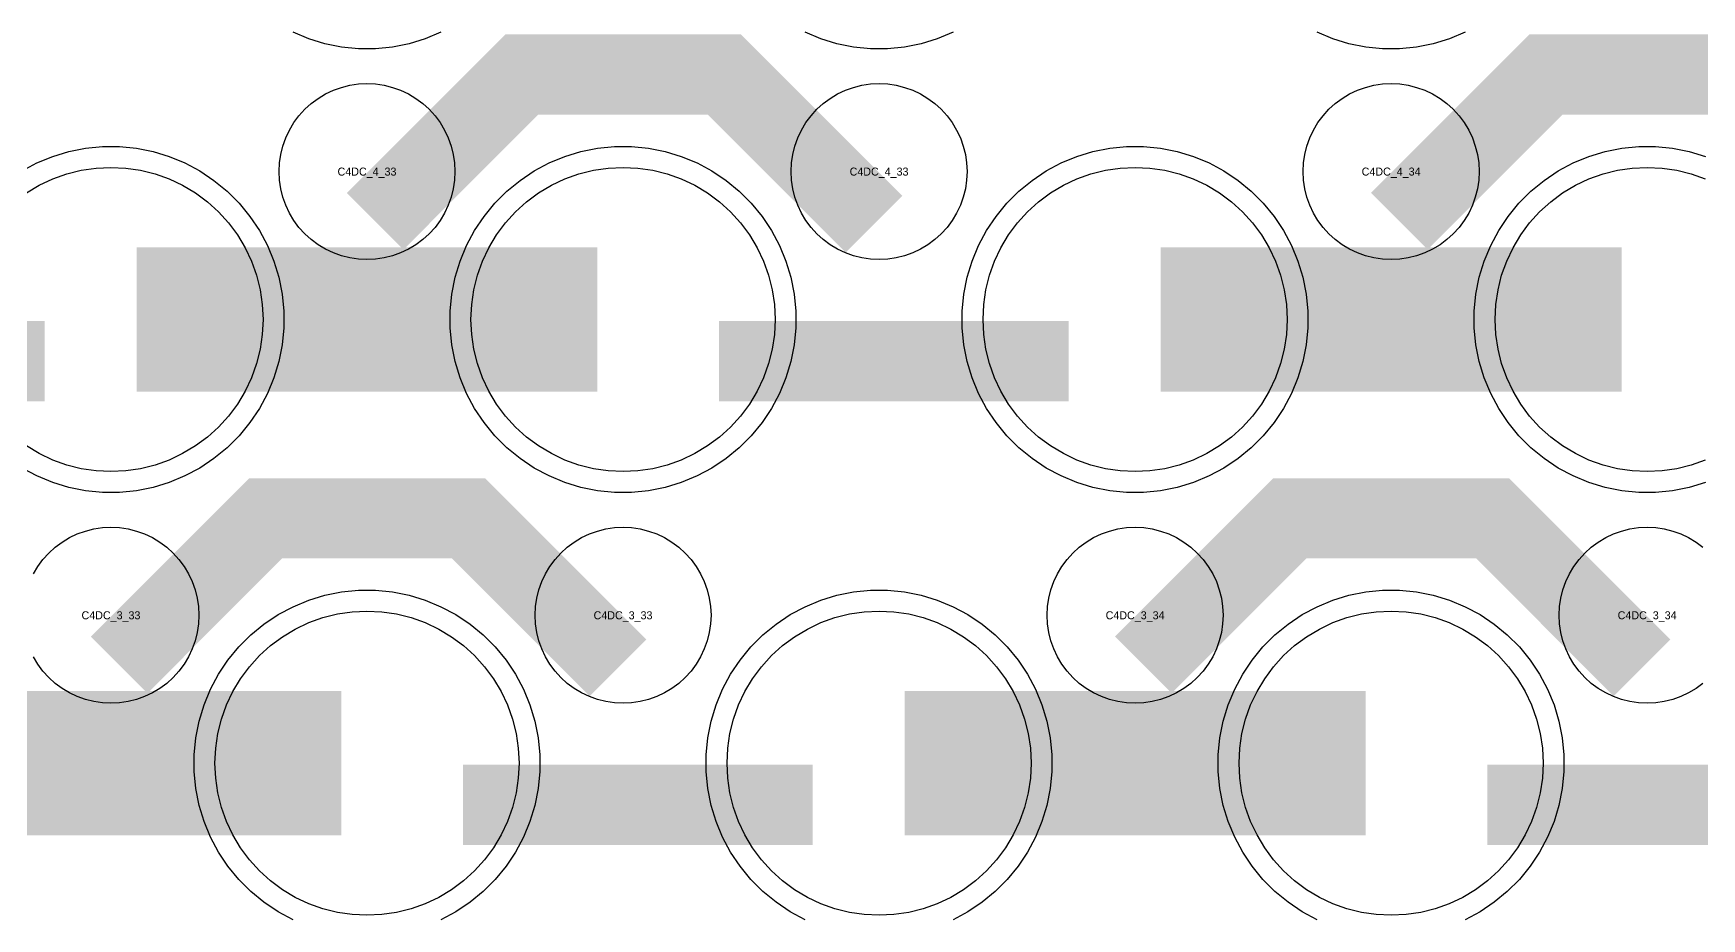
# Model space of a CAD drawing. Extents: x -11880 to 11880, y -14992 to 14992.
# Drawn here: x -1464 to -943, y -14472 to -14196 of the extents above; entities that cross this region are included whole.
import ezdxf
from ezdxf.enums import TextEntityAlignment as Align

# ---------------------------------------------------------------- set-up
doc = ezdxf.new("R2010")
doc.units = 0
doc.header["$MEASUREMENT"] = 0
for name, color, linetype in [('GDS_775_DT_237', 138, 'CONTINUOUS'), ('RDL1_FS', 34, 'CONTINUOUS'), ('RDL_BS', 160, 'CONTINUOUS')]:
    doc.layers.add(name, color=color, linetype=linetype)

msp = doc.modelspace()

# ---------------------------------------------------------------- linework, layer by layer
at = {"layer": 'RDL1_FS', "color": 241, "true_color": 0xf7abae}
for points in [[(-1466.395, -14245.808), (-1462.395, -14243.41), (-1458.181, -14241.418), (-1453.791, -14239.846), (-1449.268, -14238.714), (-1444.657, -14238.03), (-1440, -14237.801), (-1435.343, -14238.03), (-1430.732, -14238.714), (-1426.209, -14239.846), (-1421.819, -14241.418), (-1417.605, -14243.41), (-1413.605, -14245.808), (-1409.86, -14248.586), (-1406.406, -14251.716), (-1403.276, -14255.17), (-1400.498, -14258.915), (-1398.1, -14262.915), (-1396.108, -14267.129), (-1394.536, -14271.519), (-1393.404, -14276.042), (-1392.72, -14280.653), (-1392.491, -14285.31), (-1392.72, -14289.967), (-1393.404, -14294.578), (-1394.536, -14299.101), (-1396.108, -14303.491), (-1398.1, -14307.705), (-1400.498, -14311.705), (-1403.276, -14315.45), (-1406.406, -14318.904), (-1409.86, -14322.034), (-1413.605, -14324.812), (-1417.605, -14327.21), (-1421.819, -14329.202), (-1426.209, -14330.774), (-1430.732, -14331.906), (-1435.343, -14332.59), (-1440, -14332.819), (-1444.657, -14332.59), (-1449.268, -14331.906), (-1453.791, -14330.774), (-1458.181, -14329.202), (-1462.395, -14327.21), (-1466.395, -14324.812)], [(-941.819, -14329.202), (-946.209, -14330.774), (-950.732, -14331.906), (-955.343, -14332.59), (-960, -14332.819), (-964.657, -14332.59), (-969.268, -14331.906), (-973.791, -14330.774), (-978.181, -14329.202), (-982.395, -14327.21), (-986.395, -14324.812), (-990.14, -14322.034), (-993.594, -14318.904), (-996.724, -14315.45), (-999.502, -14311.705), (-1001.9, -14307.705), (-1003.892, -14303.491), (-1005.464, -14299.101), (-1006.596, -14294.578), (-1007.28, -14289.967), (-1007.509, -14285.31), (-1007.28, -14280.653), (-1006.596, -14276.042), (-1005.464, -14271.519), (-1003.892, -14267.129), (-1001.9, -14262.915), (-999.502, -14258.915), (-996.724, -14255.17), (-993.594, -14251.716), (-990.14, -14248.586), (-986.395, -14245.808), (-982.395, -14243.41), (-978.181, -14241.418), (-973.791, -14239.846), (-969.268, -14238.714), (-964.657, -14238.03), (-960, -14237.801), (-955.343, -14238.03), (-950.732, -14238.714), (-946.209, -14239.846), (-941.819, -14241.418)]]:
    msp.add_lwpolyline(points, dxfattribs=at)
for points in [[(-1280, -14332.819), (-1284.657, -14332.59), (-1289.268, -14331.906), (-1293.791, -14330.774), (-1298.181, -14329.202), (-1302.395, -14327.21), (-1306.395, -14324.812), (-1310.14, -14322.034), (-1313.594, -14318.904), (-1316.724, -14315.45), (-1319.502, -14311.705), (-1321.9, -14307.705), (-1323.892, -14303.491), (-1325.464, -14299.101), (-1326.596, -14294.578), (-1327.28, -14289.967), (-1327.509, -14285.31), (-1327.28, -14280.653), (-1326.596, -14276.042), (-1325.464, -14271.519), (-1323.892, -14267.129), (-1321.9, -14262.915), (-1319.502, -14258.915), (-1316.724, -14255.17), (-1313.594, -14251.716), (-1310.14, -14248.586), (-1306.395, -14245.808), (-1302.395, -14243.41), (-1298.181, -14241.418), (-1293.791, -14239.846), (-1289.268, -14238.714), (-1284.657, -14238.03), (-1280, -14237.801), (-1275.343, -14238.03), (-1270.732, -14238.714), (-1266.209, -14239.846), (-1261.819, -14241.418), (-1257.605, -14243.41), (-1253.605, -14245.808), (-1249.86, -14248.586), (-1246.406, -14251.716), (-1243.276, -14255.17), (-1240.498, -14258.915), (-1238.1, -14262.915), (-1236.108, -14267.129), (-1234.536, -14271.519), (-1233.404, -14276.042), (-1232.72, -14280.653), (-1232.491, -14285.31), (-1232.72, -14289.967), (-1233.404, -14294.578), (-1234.536, -14299.101), (-1236.108, -14303.491), (-1238.1, -14307.705), (-1240.498, -14311.705), (-1243.276, -14315.45), (-1246.406, -14318.904), (-1249.86, -14322.034), (-1253.605, -14324.812), (-1257.605, -14327.21), (-1261.819, -14329.202), (-1266.209, -14330.774), (-1270.732, -14331.906), (-1275.343, -14332.59)], [(-1120, -14332.819), (-1124.657, -14332.59), (-1129.268, -14331.906), (-1133.791, -14330.774), (-1138.181, -14329.202), (-1142.395, -14327.21), (-1146.395, -14324.812), (-1150.14, -14322.034), (-1153.594, -14318.904), (-1156.724, -14315.45), (-1159.502, -14311.705), (-1161.9, -14307.705), (-1163.892, -14303.491), (-1165.464, -14299.101), (-1166.596, -14294.578), (-1167.28, -14289.967), (-1167.509, -14285.31), (-1167.28, -14280.653), (-1166.596, -14276.042), (-1165.464, -14271.519), (-1163.892, -14267.129), (-1161.9, -14262.915), (-1159.502, -14258.915), (-1156.724, -14255.17), (-1153.594, -14251.716), (-1150.14, -14248.586), (-1146.395, -14245.808), (-1142.395, -14243.41), (-1138.181, -14241.418), (-1133.791, -14239.846), (-1129.268, -14238.714), (-1124.657, -14238.03), (-1120, -14237.801), (-1115.343, -14238.03), (-1110.732, -14238.714), (-1106.209, -14239.846), (-1101.819, -14241.418), (-1097.605, -14243.41), (-1093.605, -14245.808), (-1089.86, -14248.586), (-1086.406, -14251.716), (-1083.276, -14255.17), (-1080.498, -14258.915), (-1078.1, -14262.915), (-1076.108, -14267.129), (-1074.536, -14271.519), (-1073.404, -14276.042), (-1072.72, -14280.653), (-1072.491, -14285.31), (-1072.72, -14289.967), (-1073.404, -14294.578), (-1074.536, -14299.101), (-1076.108, -14303.491), (-1078.1, -14307.705), (-1080.498, -14311.705), (-1083.276, -14315.45), (-1086.406, -14318.904), (-1089.86, -14322.034), (-1093.605, -14324.812), (-1097.605, -14327.21), (-1101.819, -14329.202), (-1106.209, -14330.774), (-1110.732, -14331.906), (-1115.343, -14332.59)], [(-1360, -14471.379), (-1364.657, -14471.15), (-1369.268, -14470.466), (-1373.791, -14469.334), (-1378.181, -14467.762), (-1382.395, -14465.77), (-1386.395, -14463.372), (-1390.14, -14460.594), (-1393.594, -14457.464), (-1396.724, -14454.01), (-1399.502, -14450.265), (-1401.9, -14446.265), (-1403.892, -14442.051), (-1405.464, -14437.661), (-1406.596, -14433.138), (-1407.28, -14428.527), (-1407.509, -14423.87), (-1407.28, -14419.213), (-1406.596, -14414.602), (-1405.464, -14410.079), (-1403.892, -14405.689), (-1401.9, -14401.475), (-1399.502, -14397.475), (-1396.724, -14393.73), (-1393.594, -14390.276), (-1390.14, -14387.146), (-1386.395, -14384.368), (-1382.395, -14381.97), (-1378.181, -14379.978), (-1373.791, -14378.406), (-1369.268, -14377.274), (-1364.657, -14376.59), (-1360, -14376.361), (-1355.343, -14376.59), (-1350.732, -14377.274), (-1346.209, -14378.406), (-1341.819, -14379.978), (-1337.605, -14381.97), (-1333.605, -14384.368), (-1329.86, -14387.146), (-1326.406, -14390.276), (-1323.276, -14393.73), (-1320.498, -14397.475), (-1318.1, -14401.475), (-1316.108, -14405.689), (-1314.536, -14410.079), (-1313.404, -14414.602), (-1312.72, -14419.213), (-1312.491, -14423.87), (-1312.72, -14428.527), (-1313.404, -14433.138), (-1314.536, -14437.661), (-1316.108, -14442.051), (-1318.1, -14446.265), (-1320.498, -14450.265), (-1323.276, -14454.01), (-1326.406, -14457.464), (-1329.86, -14460.594), (-1333.605, -14463.372), (-1337.605, -14465.77), (-1341.819, -14467.762), (-1346.209, -14469.334), (-1350.732, -14470.466), (-1355.343, -14471.15)], [(-1200, -14471.379), (-1204.657, -14471.15), (-1209.268, -14470.466), (-1213.791, -14469.334), (-1218.181, -14467.762), (-1222.395, -14465.77), (-1226.395, -14463.372), (-1230.14, -14460.594), (-1233.594, -14457.464), (-1236.724, -14454.01), (-1239.502, -14450.265), (-1241.9, -14446.265), (-1243.892, -14442.051), (-1245.464, -14437.661), (-1246.596, -14433.138), (-1247.28, -14428.527), (-1247.509, -14423.87), (-1247.28, -14419.213), (-1246.596, -14414.602), (-1245.464, -14410.079), (-1243.892, -14405.689), (-1241.9, -14401.475), (-1239.502, -14397.475), (-1236.724, -14393.73), (-1233.594, -14390.276), (-1230.14, -14387.146), (-1226.395, -14384.368), (-1222.395, -14381.97), (-1218.181, -14379.978), (-1213.791, -14378.406), (-1209.268, -14377.274), (-1204.657, -14376.59), (-1200, -14376.361), (-1195.343, -14376.59), (-1190.732, -14377.274), (-1186.209, -14378.406), (-1181.819, -14379.978), (-1177.605, -14381.97), (-1173.605, -14384.368), (-1169.86, -14387.146), (-1166.406, -14390.276), (-1163.276, -14393.73), (-1160.498, -14397.475), (-1158.1, -14401.475), (-1156.108, -14405.689), (-1154.536, -14410.079), (-1153.404, -14414.602), (-1152.72, -14419.213), (-1152.491, -14423.87), (-1152.72, -14428.527), (-1153.404, -14433.138), (-1154.536, -14437.661), (-1156.108, -14442.051), (-1158.1, -14446.265), (-1160.498, -14450.265), (-1163.276, -14454.01), (-1166.406, -14457.464), (-1169.86, -14460.594), (-1173.605, -14463.372), (-1177.605, -14465.77), (-1181.819, -14467.762), (-1186.209, -14469.334), (-1190.732, -14470.466), (-1195.343, -14471.15)], [(-1040, -14471.379), (-1044.657, -14471.15), (-1049.268, -14470.466), (-1053.791, -14469.334), (-1058.181, -14467.762), (-1062.395, -14465.77), (-1066.395, -14463.372), (-1070.14, -14460.594), (-1073.594, -14457.464), (-1076.724, -14454.01), (-1079.502, -14450.265), (-1081.9, -14446.265), (-1083.892, -14442.051), (-1085.464, -14437.661), (-1086.596, -14433.138), (-1087.28, -14428.527), (-1087.509, -14423.87), (-1087.28, -14419.213), (-1086.596, -14414.602), (-1085.464, -14410.079), (-1083.892, -14405.689), (-1081.9, -14401.475), (-1079.502, -14397.475), (-1076.724, -14393.73), (-1073.594, -14390.276), (-1070.14, -14387.146), (-1066.395, -14384.368), (-1062.395, -14381.97), (-1058.181, -14379.978), (-1053.791, -14378.406), (-1049.268, -14377.274), (-1044.657, -14376.59), (-1040, -14376.361), (-1035.343, -14376.59), (-1030.732, -14377.274), (-1026.209, -14378.406), (-1021.819, -14379.978), (-1017.605, -14381.97), (-1013.605, -14384.368), (-1009.86, -14387.146), (-1006.406, -14390.276), (-1003.276, -14393.73), (-1000.498, -14397.475), (-998.1, -14401.475), (-996.108, -14405.689), (-994.536, -14410.079), (-993.404, -14414.602), (-992.72, -14419.213), (-992.491, -14423.87), (-992.72, -14428.527), (-993.404, -14433.138), (-994.536, -14437.661), (-996.108, -14442.051), (-998.1, -14446.265), (-1000.498, -14450.265), (-1003.276, -14454.01), (-1006.406, -14457.464), (-1009.86, -14460.594), (-1013.605, -14463.372), (-1017.605, -14465.77), (-1021.819, -14467.762), (-1026.209, -14469.334), (-1030.732, -14470.466), (-1035.343, -14471.15)]]:
    msp.add_lwpolyline(points, close=True, dxfattribs=at)
for points in [[(-1431.998, -14285.31, 45, 45, 0), (-1359.998, -14285.31, 45, 45, 0)], [(-1359.998, -14285.31, 45, 45, 0), (-1287.998, -14285.31, 45, 45, 0)], [(-1111.998, -14285.31, 45, 45, 0), (-1039.998, -14285.31, 45, 45, 0)], [(-1039.998, -14285.31, 45, 45, 0), (-967.998, -14285.31, 45, 45, 0)], [(-1511.998, -14423.87, 45, 45, 0), (-1439.998, -14423.87, 45, 45, 0)], [(-1439.998, -14423.87, 45, 45, 0), (-1367.998, -14423.87, 45, 45, 0)], [(-1191.998, -14423.87, 45, 45, 0), (-1119.998, -14423.87, 45, 45, 0)], [(-1119.998, -14423.87, 45, 45, 0), (-1047.998, -14423.87, 45, 45, 0)]]:
    msp.add_lwpolyline(points, format="xyseb", dxfattribs=at)
at = {"layer": 'RDL_BS', "color": 241, "true_color": 0xf7abae}
for points in [[(-1336.885, -14195.62), (-1341.795, -14197.651), (-1346.835, -14199.182), (-1352.062, -14200.228), (-1357.356, -14200.745), (-1362.644, -14200.745), (-1367.938, -14200.228), (-1373.165, -14199.182), (-1378.205, -14197.651), (-1383.115, -14195.62)], [(-1176.885, -14195.62), (-1181.795, -14197.651), (-1186.835, -14199.182), (-1192.062, -14200.228), (-1197.356, -14200.745), (-1202.644, -14200.745), (-1207.938, -14200.228), (-1213.165, -14199.182), (-1218.205, -14197.651), (-1223.115, -14195.62)], [(-1016.885, -14195.62), (-1021.795, -14197.651), (-1026.835, -14199.182), (-1032.062, -14200.228), (-1037.356, -14200.745), (-1042.644, -14200.745), (-1047.938, -14200.228), (-1053.165, -14199.182), (-1058.205, -14197.651), (-1063.115, -14195.62)], [(-1467.777, -14238.927), (-1463.115, -14236.435), (-1458.205, -14234.404), (-1453.165, -14232.873), (-1447.938, -14231.827), (-1442.644, -14231.31), (-1437.356, -14231.31), (-1432.062, -14231.827), (-1426.835, -14232.873), (-1421.795, -14234.404), (-1416.885, -14236.435), (-1412.223, -14238.927), (-1407.809, -14241.874), (-1403.708, -14245.236), (-1399.926, -14249.018), (-1396.564, -14253.119), (-1393.617, -14257.533), (-1391.125, -14262.195), (-1389.094, -14267.105), (-1387.563, -14272.145), (-1386.517, -14277.372), (-1386, -14282.666), (-1386, -14287.954), (-1386.517, -14293.248), (-1387.563, -14298.475), (-1389.094, -14303.515), (-1391.125, -14308.425), (-1393.617, -14313.087), (-1396.564, -14317.501), (-1399.926, -14321.602), (-1403.708, -14325.384), (-1407.809, -14328.746), (-1412.223, -14331.693), (-1416.885, -14334.185), (-1421.795, -14336.216), (-1426.835, -14337.747), (-1432.062, -14338.793), (-1437.356, -14339.31), (-1442.644, -14339.31), (-1447.938, -14338.793), (-1453.165, -14337.747), (-1458.205, -14336.216), (-1463.115, -14334.185), (-1467.777, -14331.693)], [(-941.795, -14336.216), (-946.835, -14337.747), (-952.062, -14338.793), (-957.356, -14339.31), (-962.644, -14339.31), (-967.938, -14338.793), (-973.165, -14337.747), (-978.205, -14336.216), (-983.115, -14334.185), (-987.777, -14331.693), (-992.191, -14328.746), (-996.292, -14325.384), (-1000.074, -14321.602), (-1003.436, -14317.501), (-1006.383, -14313.087), (-1008.875, -14308.425), (-1010.906, -14303.515), (-1012.437, -14298.475), (-1013.483, -14293.248), (-1014, -14287.954), (-1014, -14282.666), (-1013.483, -14277.372), (-1012.437, -14272.145), (-1010.906, -14267.105), (-1008.875, -14262.195), (-1006.383, -14257.533), (-1003.436, -14253.119), (-1000.074, -14249.018), (-996.292, -14245.236), (-992.191, -14241.874), (-987.777, -14238.927), (-983.115, -14236.435), (-978.205, -14234.404), (-973.165, -14232.873), (-967.938, -14231.827), (-962.644, -14231.31), (-957.356, -14231.31), (-952.062, -14231.827), (-946.835, -14232.873), (-941.795, -14234.404)], [(-1383.115, -14472.745), (-1387.777, -14470.253), (-1392.191, -14467.306), (-1396.292, -14463.944), (-1400.074, -14460.162), (-1403.436, -14456.061), (-1406.383, -14451.647), (-1408.875, -14446.985), (-1410.906, -14442.075), (-1412.437, -14437.035), (-1413.483, -14431.808), (-1414, -14426.514), (-1414, -14421.226), (-1413.483, -14415.932), (-1412.437, -14410.705), (-1410.906, -14405.665), (-1408.875, -14400.755), (-1406.383, -14396.093), (-1403.436, -14391.679), (-1400.074, -14387.578), (-1396.292, -14383.796), (-1392.191, -14380.434), (-1387.777, -14377.487), (-1383.115, -14374.995), (-1378.205, -14372.964), (-1373.165, -14371.433), (-1367.938, -14370.387), (-1362.644, -14369.87), (-1357.356, -14369.87), (-1352.062, -14370.387), (-1346.835, -14371.433), (-1341.795, -14372.964), (-1336.885, -14374.995), (-1332.223, -14377.487), (-1327.809, -14380.434), (-1323.708, -14383.796), (-1319.926, -14387.578), (-1316.564, -14391.679), (-1313.617, -14396.093), (-1311.125, -14400.755), (-1309.094, -14405.665), (-1307.563, -14410.705), (-1306.517, -14415.932), (-1306, -14421.226), (-1306, -14426.514), (-1306.517, -14431.808), (-1307.563, -14437.035), (-1309.094, -14442.075), (-1311.125, -14446.985), (-1313.617, -14451.647), (-1316.564, -14456.061), (-1319.926, -14460.162), (-1323.708, -14463.944), (-1327.809, -14467.306), (-1332.223, -14470.253), (-1336.885, -14472.745)], [(-1223.115, -14472.745), (-1227.777, -14470.253), (-1232.191, -14467.306), (-1236.292, -14463.944), (-1240.074, -14460.162), (-1243.436, -14456.061), (-1246.383, -14451.647), (-1248.875, -14446.985), (-1250.906, -14442.075), (-1252.437, -14437.035), (-1253.483, -14431.808), (-1254, -14426.514), (-1254, -14421.226), (-1253.483, -14415.932), (-1252.437, -14410.705), (-1250.906, -14405.665), (-1248.875, -14400.755), (-1246.383, -14396.093), (-1243.436, -14391.679), (-1240.074, -14387.578), (-1236.292, -14383.796), (-1232.191, -14380.434), (-1227.777, -14377.487), (-1223.115, -14374.995), (-1218.205, -14372.964), (-1213.165, -14371.433), (-1207.938, -14370.387), (-1202.644, -14369.87), (-1197.356, -14369.87), (-1192.062, -14370.387), (-1186.835, -14371.433), (-1181.795, -14372.964), (-1176.885, -14374.995), (-1172.223, -14377.487), (-1167.809, -14380.434), (-1163.708, -14383.796), (-1159.926, -14387.578), (-1156.564, -14391.679), (-1153.617, -14396.093), (-1151.125, -14400.755), (-1149.094, -14405.665), (-1147.563, -14410.705), (-1146.517, -14415.932), (-1146, -14421.226), (-1146, -14426.514), (-1146.517, -14431.808), (-1147.563, -14437.035), (-1149.094, -14442.075), (-1151.125, -14446.985), (-1153.617, -14451.647), (-1156.564, -14456.061), (-1159.926, -14460.162), (-1163.708, -14463.944), (-1167.809, -14467.306), (-1172.223, -14470.253), (-1176.885, -14472.745)], [(-1063.115, -14472.745), (-1067.777, -14470.253), (-1072.191, -14467.306), (-1076.292, -14463.944), (-1080.074, -14460.162), (-1083.436, -14456.061), (-1086.383, -14451.647), (-1088.875, -14446.985), (-1090.906, -14442.075), (-1092.437, -14437.035), (-1093.483, -14431.808), (-1094, -14426.514), (-1094, -14421.226), (-1093.483, -14415.932), (-1092.437, -14410.705), (-1090.906, -14405.665), (-1088.875, -14400.755), (-1086.383, -14396.093), (-1083.436, -14391.679), (-1080.074, -14387.578), (-1076.292, -14383.796), (-1072.191, -14380.434), (-1067.777, -14377.487), (-1063.115, -14374.995), (-1058.205, -14372.964), (-1053.165, -14371.433), (-1047.938, -14370.387), (-1042.644, -14369.87), (-1037.356, -14369.87), (-1032.062, -14370.387), (-1026.835, -14371.433), (-1021.795, -14372.964), (-1016.885, -14374.995), (-1012.223, -14377.487), (-1007.809, -14380.434), (-1003.708, -14383.796), (-999.926, -14387.578), (-996.564, -14391.679), (-993.617, -14396.093), (-991.125, -14400.755), (-989.094, -14405.665), (-987.563, -14410.705), (-986.517, -14415.932), (-986, -14421.226), (-986, -14426.514), (-986.517, -14431.808), (-987.563, -14437.035), (-989.094, -14442.075), (-991.125, -14446.985), (-993.617, -14451.647), (-996.564, -14456.061), (-999.926, -14460.162), (-1003.708, -14463.944), (-1007.809, -14467.306), (-1012.223, -14470.253), (-1016.885, -14472.745)]]:
    msp.add_lwpolyline(points, dxfattribs=at)
at = {"layer": 'RDL_BS'}
for points in [[(-1357.438, -14254.624, 25, 25, 0), (-1311.623, -14208.809, 25, 25, 0), (-1278.07, -14208.809, 25, 25, 0)], [(-1201.599, -14255.523, 25, 25, 0), (-1248.313, -14208.809, 25, 25, 0), (-1278.071, -14208.809, 25, 25, 0)], [(-1037.438, -14254.624, 25, 25, 0), (-991.623, -14208.809, 25, 25, 0), (-958.07, -14208.809, 25, 25, 0)], [(-881.599, -14255.523, 25, 25, 0), (-928.313, -14208.809, 25, 25, 0), (-958.071, -14208.809, 25, 25, 0)], [(-1437.438, -14393.184, 25, 25, 0), (-1391.623, -14347.369, 25, 25, 0), (-1358.07, -14347.369, 25, 25, 0)], [(-1281.599, -14394.083, 25, 25, 0), (-1328.313, -14347.369, 25, 25, 0), (-1358.071, -14347.369, 25, 25, 0)], [(-1117.438, -14393.184, 25, 25, 0), (-1071.623, -14347.369, 25, 25, 0), (-1038.07, -14347.369, 25, 25, 0)], [(-961.599, -14394.083, 25, 25, 0), (-1008.313, -14347.369, 25, 25, 0), (-1038.071, -14347.369, 25, 25, 0)]]:
    msp.add_lwpolyline(points, format="xyseb", dxfattribs=at)
for points in [[(-1360, -14266.616), (-1362.693, -14266.484), (-1365.365, -14266.088), (-1367.984, -14265.431), (-1370.519, -14264.524), (-1372.956, -14263.372), (-1375.28, -14261.979), (-1377.443, -14260.376), (-1379.442, -14258.564), (-1381.254, -14256.565), (-1382.857, -14254.402), (-1384.25, -14252.078), (-1385.402, -14249.641), (-1386.309, -14247.106), (-1386.966, -14244.487), (-1387.362, -14241.815), (-1387.494, -14239.122), (-1387.362, -14236.429), (-1386.966, -14233.757), (-1386.309, -14231.138), (-1385.402, -14228.603), (-1384.25, -14226.166), (-1382.857, -14223.842), (-1381.254, -14221.679), (-1379.442, -14219.68), (-1377.443, -14217.868), (-1375.28, -14216.265), (-1372.956, -14214.872), (-1370.519, -14213.72), (-1367.984, -14212.813), (-1365.365, -14212.156), (-1362.693, -14211.76), (-1360, -14211.628), (-1357.307, -14211.76), (-1354.635, -14212.156), (-1352.016, -14212.813), (-1349.481, -14213.72), (-1347.044, -14214.872), (-1344.72, -14216.265), (-1342.557, -14217.868), (-1340.558, -14219.68), (-1338.746, -14221.679), (-1337.143, -14223.842), (-1335.75, -14226.166), (-1334.598, -14228.603), (-1333.691, -14231.138), (-1333.034, -14233.757), (-1332.638, -14236.429), (-1332.506, -14239.122), (-1332.638, -14241.815), (-1333.034, -14244.487), (-1333.691, -14247.106), (-1334.598, -14249.641), (-1335.75, -14252.078), (-1337.143, -14254.402), (-1338.746, -14256.565), (-1340.558, -14258.564), (-1342.557, -14260.376), (-1344.72, -14261.979), (-1347.044, -14263.372), (-1349.481, -14264.524), (-1352.016, -14265.431), (-1354.635, -14266.088), (-1357.307, -14266.484)], [(-1200, -14266.616), (-1202.693, -14266.484), (-1205.365, -14266.088), (-1207.984, -14265.431), (-1210.519, -14264.524), (-1212.956, -14263.372), (-1215.28, -14261.979), (-1217.443, -14260.376), (-1219.442, -14258.564), (-1221.254, -14256.565), (-1222.857, -14254.402), (-1224.25, -14252.078), (-1225.402, -14249.641), (-1226.309, -14247.106), (-1226.966, -14244.487), (-1227.362, -14241.815), (-1227.494, -14239.122), (-1227.362, -14236.429), (-1226.966, -14233.757), (-1226.309, -14231.138), (-1225.402, -14228.603), (-1224.25, -14226.166), (-1222.857, -14223.842), (-1221.254, -14221.679), (-1219.442, -14219.68), (-1217.443, -14217.868), (-1215.28, -14216.265), (-1212.956, -14214.872), (-1210.519, -14213.72), (-1207.984, -14212.813), (-1205.365, -14212.156), (-1202.693, -14211.76), (-1200, -14211.628), (-1197.307, -14211.76), (-1194.635, -14212.156), (-1192.016, -14212.813), (-1189.481, -14213.72), (-1187.044, -14214.872), (-1184.72, -14216.265), (-1182.557, -14217.868), (-1180.558, -14219.68), (-1178.746, -14221.679), (-1177.143, -14223.842), (-1175.75, -14226.166), (-1174.598, -14228.603), (-1173.691, -14231.138), (-1173.034, -14233.757), (-1172.638, -14236.429), (-1172.506, -14239.122), (-1172.638, -14241.815), (-1173.034, -14244.487), (-1173.691, -14247.106), (-1174.598, -14249.641), (-1175.75, -14252.078), (-1177.143, -14254.402), (-1178.746, -14256.565), (-1180.558, -14258.564), (-1182.557, -14260.376), (-1184.72, -14261.979), (-1187.044, -14263.372), (-1189.481, -14264.524), (-1192.016, -14265.431), (-1194.635, -14266.088), (-1197.307, -14266.484)], [(-1040, -14266.616), (-1042.693, -14266.484), (-1045.365, -14266.088), (-1047.984, -14265.431), (-1050.519, -14264.524), (-1052.956, -14263.372), (-1055.28, -14261.979), (-1057.443, -14260.376), (-1059.442, -14258.564), (-1061.254, -14256.565), (-1062.857, -14254.402), (-1064.25, -14252.078), (-1065.402, -14249.641), (-1066.309, -14247.106), (-1066.966, -14244.487), (-1067.362, -14241.815), (-1067.494, -14239.122), (-1067.362, -14236.429), (-1066.966, -14233.757), (-1066.309, -14231.138), (-1065.402, -14228.603), (-1064.25, -14226.166), (-1062.857, -14223.842), (-1061.254, -14221.679), (-1059.442, -14219.68), (-1057.443, -14217.868), (-1055.28, -14216.265), (-1052.956, -14214.872), (-1050.519, -14213.72), (-1047.984, -14212.813), (-1045.365, -14212.156), (-1042.693, -14211.76), (-1040, -14211.628), (-1037.307, -14211.76), (-1034.635, -14212.156), (-1032.016, -14212.813), (-1029.481, -14213.72), (-1027.044, -14214.872), (-1024.72, -14216.265), (-1022.557, -14217.868), (-1020.558, -14219.68), (-1018.746, -14221.679), (-1017.143, -14223.842), (-1015.75, -14226.166), (-1014.598, -14228.603), (-1013.691, -14231.138), (-1013.034, -14233.757), (-1012.638, -14236.429), (-1012.506, -14239.122), (-1012.638, -14241.815), (-1013.034, -14244.487), (-1013.691, -14247.106), (-1014.598, -14249.641), (-1015.75, -14252.078), (-1017.143, -14254.402), (-1018.746, -14256.565), (-1020.558, -14258.564), (-1022.557, -14260.376), (-1024.72, -14261.979), (-1027.044, -14263.372), (-1029.481, -14264.524), (-1032.016, -14265.431), (-1034.635, -14266.088), (-1037.307, -14266.484)], [(-1280, -14405.176), (-1282.693, -14405.044), (-1285.365, -14404.648), (-1287.984, -14403.991), (-1290.519, -14403.084), (-1292.956, -14401.932), (-1295.28, -14400.539), (-1297.443, -14398.936), (-1299.442, -14397.124), (-1301.254, -14395.125), (-1302.857, -14392.962), (-1304.25, -14390.638), (-1305.402, -14388.201), (-1306.309, -14385.666), (-1306.966, -14383.047), (-1307.362, -14380.375), (-1307.494, -14377.682), (-1307.362, -14374.989), (-1306.966, -14372.317), (-1306.309, -14369.698), (-1305.402, -14367.163), (-1304.25, -14364.726), (-1302.857, -14362.402), (-1301.254, -14360.239), (-1299.442, -14358.24), (-1297.443, -14356.428), (-1295.28, -14354.825), (-1292.956, -14353.432), (-1290.519, -14352.28), (-1287.984, -14351.373), (-1285.365, -14350.716), (-1282.693, -14350.32), (-1280, -14350.188), (-1277.307, -14350.32), (-1274.635, -14350.716), (-1272.016, -14351.373), (-1269.481, -14352.28), (-1267.044, -14353.432), (-1264.72, -14354.825), (-1262.557, -14356.428), (-1260.558, -14358.24), (-1258.746, -14360.239), (-1257.143, -14362.402), (-1255.75, -14364.726), (-1254.598, -14367.163), (-1253.691, -14369.698), (-1253.034, -14372.317), (-1252.638, -14374.989), (-1252.506, -14377.682), (-1252.638, -14380.375), (-1253.034, -14383.047), (-1253.691, -14385.666), (-1254.598, -14388.201), (-1255.75, -14390.638), (-1257.143, -14392.962), (-1258.746, -14395.125), (-1260.558, -14397.124), (-1262.557, -14398.936), (-1264.72, -14400.539), (-1267.044, -14401.932), (-1269.481, -14403.084), (-1272.016, -14403.991), (-1274.635, -14404.648), (-1277.307, -14405.044)], [(-1120, -14405.176), (-1122.693, -14405.044), (-1125.365, -14404.648), (-1127.984, -14403.991), (-1130.519, -14403.084), (-1132.956, -14401.932), (-1135.28, -14400.539), (-1137.443, -14398.936), (-1139.442, -14397.124), (-1141.254, -14395.125), (-1142.857, -14392.962), (-1144.25, -14390.638), (-1145.402, -14388.201), (-1146.309, -14385.666), (-1146.966, -14383.047), (-1147.362, -14380.375), (-1147.494, -14377.682), (-1147.362, -14374.989), (-1146.966, -14372.317), (-1146.309, -14369.698), (-1145.402, -14367.163), (-1144.25, -14364.726), (-1142.857, -14362.402), (-1141.254, -14360.239), (-1139.442, -14358.24), (-1137.443, -14356.428), (-1135.28, -14354.825), (-1132.956, -14353.432), (-1130.519, -14352.28), (-1127.984, -14351.373), (-1125.365, -14350.716), (-1122.693, -14350.32), (-1120, -14350.188), (-1117.307, -14350.32), (-1114.635, -14350.716), (-1112.016, -14351.373), (-1109.481, -14352.28), (-1107.044, -14353.432), (-1104.72, -14354.825), (-1102.557, -14356.428), (-1100.558, -14358.24), (-1098.746, -14360.239), (-1097.143, -14362.402), (-1095.75, -14364.726), (-1094.598, -14367.163), (-1093.691, -14369.698), (-1093.034, -14372.317), (-1092.638, -14374.989), (-1092.506, -14377.682), (-1092.638, -14380.375), (-1093.034, -14383.047), (-1093.691, -14385.666), (-1094.598, -14388.201), (-1095.75, -14390.638), (-1097.143, -14392.962), (-1098.746, -14395.125), (-1100.558, -14397.124), (-1102.557, -14398.936), (-1104.72, -14400.539), (-1107.044, -14401.932), (-1109.481, -14403.084), (-1112.016, -14403.991), (-1114.635, -14404.648), (-1117.307, -14405.044)]]:
    msp.add_lwpolyline(points, close=True, dxfattribs=at)
at = {"layer": 'RDL_BS', "color": 241, "true_color": 0xf7abae}
for points in [[(-1282.644, -14339.31), (-1287.938, -14338.793), (-1293.165, -14337.747), (-1298.205, -14336.216), (-1303.115, -14334.185), (-1307.777, -14331.693), (-1312.191, -14328.746), (-1316.292, -14325.384), (-1320.074, -14321.602), (-1323.436, -14317.501), (-1326.383, -14313.087), (-1328.875, -14308.425), (-1330.906, -14303.515), (-1332.437, -14298.475), (-1333.483, -14293.248), (-1334, -14287.954), (-1334, -14282.666), (-1333.483, -14277.372), (-1332.437, -14272.145), (-1330.906, -14267.105), (-1328.875, -14262.195), (-1326.383, -14257.533), (-1323.436, -14253.119), (-1320.074, -14249.018), (-1316.292, -14245.236), (-1312.191, -14241.874), (-1307.777, -14238.927), (-1303.115, -14236.435), (-1298.205, -14234.404), (-1293.165, -14232.873), (-1287.938, -14231.827), (-1282.644, -14231.31), (-1277.356, -14231.31), (-1272.062, -14231.827), (-1266.835, -14232.873), (-1261.795, -14234.404), (-1256.885, -14236.435), (-1252.223, -14238.927), (-1247.809, -14241.874), (-1243.708, -14245.236), (-1239.926, -14249.018), (-1236.564, -14253.119), (-1233.617, -14257.533), (-1231.125, -14262.195), (-1229.094, -14267.105), (-1227.563, -14272.145), (-1226.517, -14277.372), (-1226, -14282.666), (-1226, -14287.954), (-1226.517, -14293.248), (-1227.563, -14298.475), (-1229.094, -14303.515), (-1231.125, -14308.425), (-1233.617, -14313.087), (-1236.564, -14317.501), (-1239.926, -14321.602), (-1243.708, -14325.384), (-1247.809, -14328.746), (-1252.223, -14331.693), (-1256.885, -14334.185), (-1261.795, -14336.216), (-1266.835, -14337.747), (-1272.062, -14338.793), (-1277.356, -14339.31)], [(-1122.644, -14339.31), (-1127.938, -14338.793), (-1133.165, -14337.747), (-1138.205, -14336.216), (-1143.115, -14334.185), (-1147.777, -14331.693), (-1152.191, -14328.746), (-1156.292, -14325.384), (-1160.074, -14321.602), (-1163.436, -14317.501), (-1166.383, -14313.087), (-1168.875, -14308.425), (-1170.906, -14303.515), (-1172.437, -14298.475), (-1173.483, -14293.248), (-1174, -14287.954), (-1174, -14282.666), (-1173.483, -14277.372), (-1172.437, -14272.145), (-1170.906, -14267.105), (-1168.875, -14262.195), (-1166.383, -14257.533), (-1163.436, -14253.119), (-1160.074, -14249.018), (-1156.292, -14245.236), (-1152.191, -14241.874), (-1147.777, -14238.927), (-1143.115, -14236.435), (-1138.205, -14234.404), (-1133.165, -14232.873), (-1127.938, -14231.827), (-1122.644, -14231.31), (-1117.356, -14231.31), (-1112.062, -14231.827), (-1106.835, -14232.873), (-1101.795, -14234.404), (-1096.885, -14236.435), (-1092.223, -14238.927), (-1087.809, -14241.874), (-1083.708, -14245.236), (-1079.926, -14249.018), (-1076.564, -14253.119), (-1073.617, -14257.533), (-1071.125, -14262.195), (-1069.094, -14267.105), (-1067.563, -14272.145), (-1066.517, -14277.372), (-1066, -14282.666), (-1066, -14287.954), (-1066.517, -14293.248), (-1067.563, -14298.475), (-1069.094, -14303.515), (-1071.125, -14308.425), (-1073.617, -14313.087), (-1076.564, -14317.501), (-1079.926, -14321.602), (-1083.708, -14325.384), (-1087.809, -14328.746), (-1092.223, -14331.693), (-1096.885, -14334.185), (-1101.795, -14336.216), (-1106.835, -14337.747), (-1112.062, -14338.793), (-1117.356, -14339.31)]]:
    msp.add_lwpolyline(points, close=True, dxfattribs=at)
for points in [[(-1569.984, -14298.323, 25, 25, 0), (-1460.719, -14298.323, 25, 25, 0)], [(-1249.984, -14298.323, 25, 25, 0), (-1140.719, -14298.323, 25, 25, 0)], [(-1329.984, -14436.883, 25, 25, 0), (-1220.719, -14436.883, 25, 25, 0)], [(-1009.984, -14436.883, 25, 25, 0), (-900.719, -14436.883, 25, 25, 0)]]:
    msp.add_lwpolyline(points, format="xyseb", dxfattribs=at)
at = {"layer": 'RDL_BS'}
for points in [[(-1464.25, -14364.726), (-1462.857, -14362.402), (-1461.254, -14360.239), (-1459.442, -14358.24), (-1457.443, -14356.428), (-1455.28, -14354.825), (-1452.956, -14353.432), (-1450.519, -14352.28), (-1447.984, -14351.373), (-1445.365, -14350.716), (-1442.693, -14350.32), (-1440, -14350.188), (-1437.307, -14350.32), (-1434.635, -14350.716), (-1432.016, -14351.373), (-1429.481, -14352.28), (-1427.044, -14353.432), (-1424.72, -14354.825), (-1422.557, -14356.428), (-1420.558, -14358.24), (-1418.746, -14360.239), (-1417.143, -14362.402), (-1415.75, -14364.726), (-1414.598, -14367.163), (-1413.691, -14369.698), (-1413.034, -14372.317), (-1412.638, -14374.989), (-1412.506, -14377.682), (-1412.638, -14380.375), (-1413.034, -14383.047), (-1413.691, -14385.666), (-1414.598, -14388.201), (-1415.75, -14390.638), (-1417.143, -14392.962), (-1418.746, -14395.125), (-1420.558, -14397.124), (-1422.557, -14398.936), (-1424.72, -14400.539), (-1427.044, -14401.932), (-1429.481, -14403.084), (-1432.016, -14403.991), (-1434.635, -14404.648), (-1437.307, -14405.044), (-1440, -14405.176), (-1442.693, -14405.044), (-1445.365, -14404.648), (-1447.984, -14403.991), (-1450.519, -14403.084), (-1452.956, -14401.932), (-1455.28, -14400.539), (-1457.443, -14398.936), (-1459.442, -14397.124), (-1461.254, -14395.125), (-1462.857, -14392.962), (-1464.25, -14390.638)], [(-942.557, -14398.936), (-944.72, -14400.539), (-947.044, -14401.932), (-949.481, -14403.084), (-952.016, -14403.991), (-954.635, -14404.648), (-957.307, -14405.044), (-960, -14405.176), (-962.693, -14405.044), (-965.365, -14404.648), (-967.984, -14403.991), (-970.519, -14403.084), (-972.956, -14401.932), (-975.28, -14400.539), (-977.443, -14398.936), (-979.442, -14397.124), (-981.254, -14395.125), (-982.857, -14392.962), (-984.25, -14390.638), (-985.402, -14388.201), (-986.309, -14385.666), (-986.966, -14383.047), (-987.362, -14380.375), (-987.494, -14377.682), (-987.362, -14374.989), (-986.966, -14372.317), (-986.309, -14369.698), (-985.402, -14367.163), (-984.25, -14364.726), (-982.857, -14362.402), (-981.254, -14360.239), (-979.442, -14358.24), (-977.443, -14356.428), (-975.28, -14354.825), (-972.956, -14353.432), (-970.519, -14352.28), (-967.984, -14351.373), (-965.365, -14350.716), (-962.693, -14350.32), (-960, -14350.188), (-957.307, -14350.32), (-954.635, -14350.716), (-952.016, -14351.373), (-949.481, -14352.28), (-947.044, -14353.432), (-944.72, -14354.825), (-942.557, -14356.428)]]:
    msp.add_lwpolyline(points, dxfattribs=at)

# ---------------------------------------------------------------- texts
at = {"layer": 'GDS_775_DT_237'}
for s, p in [('C4DC_4_33', (-1360, -14239.122)), ('C4DC_4_33', (-1360, -14239.122)), ('C4DC_4_33', (-1200, -14239.122)), ('C4DC_4_33', (-1200, -14239.122)), ('C4DC_4_34', (-1040, -14239.122)), ('C4DC_4_34', (-1040, -14239.122)), ('C4DC_3_33', (-1440, -14377.682)), ('C4DC_3_33', (-1440, -14377.682)), ('C4DC_3_33', (-1280, -14377.682)), ('C4DC_3_33', (-1280, -14377.682)), ('C4DC_3_34', (-1120, -14377.682)), ('C4DC_3_34', (-1120, -14377.682)), ('C4DC_3_34', (-960, -14377.682)), ('C4DC_3_34', (-960, -14377.682))]:
    msp.add_text(s, height=2.5, dxfattribs=at).set_placement(p, align=Align.MIDDLE_CENTER)

doc.saveas('drawing.dxf')
